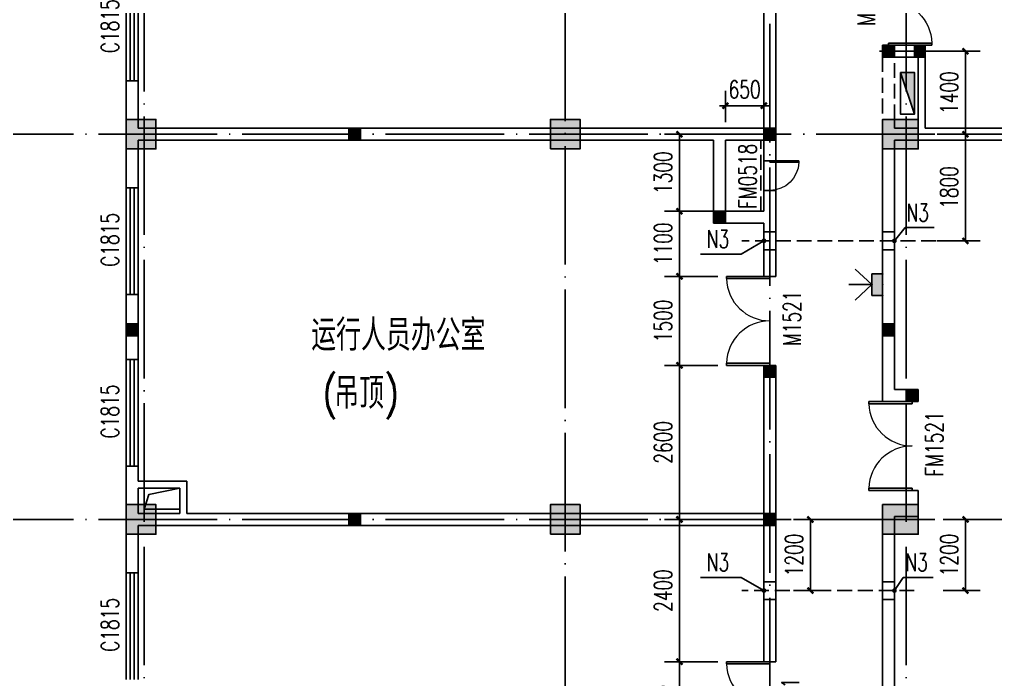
# Model space of a CAD drawing. Extents: x -93062 to 326984, y -142534 to 91021.
# Drawn here: x 145689 to 162143, y 51172 to 62306 of the extents above; entities that cross this region are included whole.
import ezdxf

# ---------------------------------------------------------------- set-up
doc = ezdxf.new("R2010")
doc.units = 0
doc.header["$LTSCALE"] = 1000
doc.header["$MEASUREMENT"] = 0
doc.linetypes.add('DASH', pattern=[0.35, 0.25, -0.1])
doc.linetypes.add('DOTE', pattern=[2.42, 2, -0.2, 0.02, -0.2])
doc.layers.get('0').update_dxf_attribs({"color": 8})
doc.layers.get('Defpoints').update_dxf_attribs({"color": 8})
for name, color, linetype in [('-人员定位', 6, 'Continuous'), ('CENTRE LINE', 8, 'DOTE'), ('COLUMN', 8, 'Continuous'), ('DOTE', 8, 'DOTE'), ('EQUIPMENT', 8, 'Continuous'), ('HOLE', 8, 'Continuous'), ('PUB_DIM', 8, 'Continuous'), ('PUB_HATCH', 8, 'Continuous'), ('PUB_TEXT', 8, 'Continuous'), ('TEXT', 8, 'Continuous'), ('WALL', 8, 'Continuous'), ('WINDOW', 8, 'Continuous'), ('WINDOW_TEXT', 8, 'Continuous')]:
    doc.layers.add(name, color=color, linetype=linetype)
doc.styles.add('_TCH_DIM', font='SIMPLEX', dxfattribs={"bigfont": 'GBCBIG'})
doc.styles.add('_TCH_DIM_T3', font='SIMPLEX', dxfattribs={"width": 0.705882, "bigfont": 'GBCBIG'})
doc.styles.add('_TCH_WINDOW', font='SIMPLEX', dxfattribs={"bigfont": 'GBCBIG'})
doc.styles.add('HZTXT', font='geditxt.shx', dxfattribs={"width": 0.8, "bigfont": 'hztxt1.shx'})
doc.dimstyles.new('_TCH_ARCH&&100', dxfattribs={"dimtxt": 297.5, "dimasz": 100, "dimexe": 250, "dimexo": 300, "dimgap": 126.25, "dimtad": 1, "dimdec": 0, "dimzin": 0, "dimdsep": 46, "dimtxsty": '_TCH_DIM_T3', "dimblk": 'ARCHTICK', "dimcen": 0.09, "dimazin": 2, "dimtfac": 1, "dimtdec": 0, "dimtix": 1, "dimtmove": 2, "dimatfit": 3, "dimfxl": 1, "dimtolj": 1, "dimtzin": 0, "dimarcsym": 0})

# ---------------------------------------------------------------- blocks, each defined once
blk = doc.blocks.new('_FZH')
blk.add_lwpolyline([(-0.5, -0.5), (0.5, -0.5), (0.5, 0.5), (-0.5, 0.5)], close=True)
at = {"layer": 'PUB_HATCH'}
blk.add_solid([(-0.5, -0.5), (0.5, -0.5), (-0.5, 0.5), (0.5, 0.5)], dxfattribs=at)
blk = doc.blocks.new('saf')
at = {"layer": 'COLUMN'}
for p, xscale, yscale, zscale, rotation in [((-50, -21000), 500.0000000003274, 500.0000000003274, 500.0000000003274, 4.335569297368536e-11), ((7100, -21000), 500.0000000003274, 500.0000000003274, 500.0000000003274, 4.335569297368536e-11), ((12750, -21000), 600.0000000000728, 500, 500, 2.570770256453869e-11), ((-50, -27500), 500.0000000003274, 500.0000000003274, 500.0000000003274, 4.335569297368536e-11), ((7100, -27500), 500.0000000003274, 500.0000000003274, 500.0000000003274, 4.335569297368536e-11), ((12750, -27500), 600.0000000000728, 500, 500, 2.640250533655325e-11)]:
    blk.add_blockref('_FZH', p, dxfattribs=dict(at, xscale=xscale, yscale=yscale, zscale=zscale, rotation=rotation))
blk = doc.blocks.new('trwt')
at = {"layer": 'EQUIPMENT'}
h = blk.add_hatch(color=256, dxfattribs=at)
h.dxf.hatch_style = 1
h.paths.add_polyline_path([(240, 0), (240, 700), (0, 700)])
blk.add_line((0, 700), (240, 0), dxfattribs=at)
blk.add_lwpolyline([(0, 700), (240, 700), (240, 0), (0, 0)], close=True, dxfattribs=at)
blk = doc.blocks.new('_ArchTick')
at = {"color": 0, "linetype": 'ByBlock', "const_width": 0.4}
blk.add_lwpolyline([(-0.5, -0.5), (0.5, 0.5)], dxfattribs=at)
blk = doc.blocks.new('*D105')
at = {"layer": 'Defpoints', "color": 0, "transparency": 16777216}
for p in [(158239, 60852), (157589, 60272), (158239, 60272)]:
    blk.add_point(p, dxfattribs=at)
at = {"layer": 'PUB_DIM', "color": 0, "lineweight": -2, "transparency": 16777216}
for p, q in [((157589, 60572), (157589, 61102)), ((158239, 60572), (158239, 61102)), ((157589, 60852), (157489, 60852)), ((157589, 60852), (158239, 60852)), ((158239, 60852), (158339, 60852))]:
    blk.add_line(p, q, dxfattribs=at)
at = {"layer": 'PUB_DIM', "color": 0, "lineweight": -2, "transparency": 16777216, "xscale": 100, "yscale": 100, "zscale": 100}
blk.add_blockref('_ArchTick', (157589, 60852), dxfattribs=at)
at = {"layer": 'PUB_DIM', "color": 0, "lineweight": -2, "transparency": 16777216, "xscale": 100, "yscale": 100, "zscale": 100, "rotation": 180}
blk.add_blockref('_ArchTick', (158239, 60852), dxfattribs=at)
at = {"layer": 'PUB_DIM', "color": 0, "transparency": 16777216, "insert": (157914, 61127), "char_height": 297.5, "attachment_point": 5, "style": '_TCH_DIM_T3'}
blk.add_mtext('\\A1;650', dxfattribs=at)
blk = doc.blocks.new('*D343')
at = {"layer": 'Defpoints', "color": 0, "transparency": 16777216}
for p in [(160959, 53872), (161637, 53872), (160959, 52672)]:
    blk.add_point(p, dxfattribs=at)
at = {"layer": 'HOLE', "color": 0, "lineweight": -2, "transparency": 16777216}
for p, q in [((161259, 53872), (161887, 53872)), ((161637, 52672), (161637, 53872)), ((161259, 52672), (161887, 52672))]:
    blk.add_line(p, q, dxfattribs=at)
at = {"layer": 'HOLE', "color": 0, "lineweight": -2, "transparency": 16777216, "xscale": 100, "yscale": 100, "zscale": 100}
for p, rotation in [((161637, 53872), 90), ((161637, 52672), 270)]:
    blk.add_blockref('_ArchTick', p, dxfattribs=dict(at, rotation=rotation))
at = {"layer": 'HOLE', "color": 0, "transparency": 16777216, "insert": (161362, 53272), "char_height": 297.5, "attachment_point": 5, "rotation": 90, "style": '_TCH_DIM_T3'}
blk.add_mtext('\\A1;1200', dxfattribs=at)
blk = doc.blocks.new('*D357')
at = {"layer": 'Defpoints', "color": 0, "transparency": 16777216}
for p in [(160959, 61772), (161637, 61772), (160959, 60372)]:
    blk.add_point(p, dxfattribs=at)
at = {"layer": 'PUB_DIM', "color": 0, "lineweight": -2, "transparency": 16777216}
for p, q in [((161259, 61772), (161887, 61772)), ((161637, 60372), (161637, 61772)), ((161259, 60372), (161887, 60372))]:
    blk.add_line(p, q, dxfattribs=at)
at = {"layer": 'PUB_DIM', "color": 0, "lineweight": -2, "transparency": 16777216, "xscale": 100, "yscale": 100, "zscale": 100}
for p, rotation in [((161637, 61772), 90), ((161637, 60372), 270)]:
    blk.add_blockref('_ArchTick', p, dxfattribs=dict(at, rotation=rotation))
at = {"layer": 'PUB_DIM', "color": 0, "transparency": 16777216, "insert": (161362, 61072), "char_height": 297.5, "attachment_point": 5, "rotation": 90, "style": '_TCH_DIM_T3'}
blk.add_mtext('\\A1;1400', dxfattribs=at)
blk = doc.blocks.new('*D360')
at = {"layer": 'Defpoints', "color": 0, "transparency": 16777216}
for p in [(158439, 53872), (159023, 53872), (158439, 52672)]:
    blk.add_point(p, dxfattribs=at)
at = {"layer": 'HOLE', "color": 0, "lineweight": -2, "transparency": 16777216}
for p, q in [((158739, 53872), (159273, 53872)), ((159023, 52672), (159023, 53872)), ((158739, 52672), (159273, 52672))]:
    blk.add_line(p, q, dxfattribs=at)
at = {"layer": 'HOLE', "color": 0, "lineweight": -2, "transparency": 16777216, "xscale": 100, "yscale": 100, "zscale": 100}
for p, rotation in [((159023, 53872), 90), ((159023, 52672), 270)]:
    blk.add_blockref('_ArchTick', p, dxfattribs=dict(at, rotation=rotation))
at = {"layer": 'HOLE', "color": 0, "transparency": 16777216, "insert": (158748, 53272), "char_height": 297.5, "attachment_point": 5, "rotation": 90, "style": '_TCH_DIM_T3'}
blk.add_mtext('\\A1;1200', dxfattribs=at)
blk = doc.blocks.new('*D361')
at = {"layer": 'Defpoints', "color": 0, "transparency": 16777216}
for p in [(160860, 60372), (161637, 60372), (160860, 58572)]:
    blk.add_point(p, dxfattribs=at)
at = {"layer": 'HOLE', "color": 0, "lineweight": -2, "transparency": 16777216}
for p, q in [((161160, 60372), (161887, 60372)), ((161637, 58572), (161637, 60372)), ((161160, 58572), (161887, 58572))]:
    blk.add_line(p, q, dxfattribs=at)
at = {"layer": 'HOLE', "color": 0, "lineweight": -2, "transparency": 16777216, "xscale": 100, "yscale": 100, "zscale": 100}
for p, rotation in [((161637, 60372), 90), ((161637, 58572), 270)]:
    blk.add_blockref('_ArchTick', p, dxfattribs=dict(at, rotation=rotation))
at = {"layer": 'HOLE', "color": 0, "transparency": 16777216, "insert": (161362, 59472), "char_height": 297.5, "attachment_point": 5, "rotation": 90, "style": '_TCH_DIM_T3'}
blk.add_mtext('\\A1;1800', dxfattribs=at)
blk = doc.blocks.new('*D1115')
at = {"layer": 'Defpoints', "color": 0, "transparency": 16777216}
for p in [(156815, 51472), (157760, 51472), (157760, 49972)]:
    blk.add_point(p, dxfattribs=at)
at = {"layer": 'PUB_DIM', "color": 0, "lineweight": -2, "transparency": 16777216}
for p, q in [((157460, 51472), (156565, 51472)), ((156815, 49972), (156815, 51472)), ((157460, 49972), (156565, 49972))]:
    blk.add_line(p, q, dxfattribs=at)
at = {"layer": 'PUB_DIM', "color": 0, "lineweight": -2, "transparency": 16777216, "xscale": 100, "yscale": 100, "zscale": 100}
for p, rotation in [((156815, 51472), 90), ((156815, 49972), 270)]:
    blk.add_blockref('_ArchTick', p, dxfattribs=dict(at, rotation=rotation))
at = {"layer": 'PUB_DIM', "color": 0, "transparency": 16777216, "insert": (156540, 50722), "char_height": 297.5, "attachment_point": 5, "rotation": 90, "style": '_TCH_DIM_T3'}
blk.add_mtext('\\A1;1500', dxfattribs=at)
blk = doc.blocks.new('*D1116')
at = {"layer": 'Defpoints', "color": 0, "transparency": 16777216}
for p in [(156815, 53872), (157760, 53872), (157760, 51472)]:
    blk.add_point(p, dxfattribs=at)
at = {"layer": 'PUB_DIM', "color": 0, "lineweight": -2, "transparency": 16777216}
for p, q in [((157460, 53872), (156565, 53872)), ((156815, 51472), (156815, 53872)), ((157460, 51472), (156565, 51472))]:
    blk.add_line(p, q, dxfattribs=at)
at = {"layer": 'PUB_DIM', "color": 0, "lineweight": -2, "transparency": 16777216, "xscale": 100, "yscale": 100, "zscale": 100}
for p, rotation in [((156815, 53872), 90), ((156815, 51472), 270)]:
    blk.add_blockref('_ArchTick', p, dxfattribs=dict(at, rotation=rotation))
at = {"layer": 'PUB_DIM', "color": 0, "transparency": 16777216, "insert": (156540, 52672), "char_height": 297.5, "attachment_point": 5, "rotation": 90, "style": '_TCH_DIM_T3'}
blk.add_mtext('\\A1;2400', dxfattribs=at)
blk = doc.blocks.new('*D1117')
at = {"layer": 'Defpoints', "color": 0, "transparency": 16777216}
for p in [(156815, 56472), (157760, 56472), (157760, 53872)]:
    blk.add_point(p, dxfattribs=at)
at = {"layer": 'PUB_DIM', "color": 0, "lineweight": -2, "transparency": 16777216}
for p, q in [((157460, 56472), (156565, 56472)), ((156815, 53872), (156815, 56472)), ((157460, 53872), (156565, 53872))]:
    blk.add_line(p, q, dxfattribs=at)
at = {"layer": 'PUB_DIM', "color": 0, "lineweight": -2, "transparency": 16777216, "xscale": 100, "yscale": 100, "zscale": 100}
for p, rotation in [((156815, 56472), 90), ((156815, 53872), 270)]:
    blk.add_blockref('_ArchTick', p, dxfattribs=dict(at, rotation=rotation))
at = {"layer": 'PUB_DIM', "color": 0, "transparency": 16777216, "insert": (156540, 55172), "char_height": 297.5, "attachment_point": 5, "rotation": 90, "style": '_TCH_DIM_T3'}
blk.add_mtext('\\A1;2600', dxfattribs=at)
blk = doc.blocks.new('*D1118')
at = {"layer": 'Defpoints', "color": 0, "transparency": 16777216}
for p in [(156815, 57972), (157760, 57972), (157760, 56472)]:
    blk.add_point(p, dxfattribs=at)
at = {"layer": 'PUB_DIM', "color": 0, "lineweight": -2, "transparency": 16777216}
for p, q in [((157460, 57972), (156565, 57972)), ((156815, 56472), (156815, 57972)), ((157460, 56472), (156565, 56472))]:
    blk.add_line(p, q, dxfattribs=at)
at = {"layer": 'PUB_DIM', "color": 0, "lineweight": -2, "transparency": 16777216, "xscale": 100, "yscale": 100, "zscale": 100}
for p, rotation in [((156815, 57972), 90), ((156815, 56472), 270)]:
    blk.add_blockref('_ArchTick', p, dxfattribs=dict(at, rotation=rotation))
at = {"layer": 'PUB_DIM', "color": 0, "transparency": 16777216, "insert": (156540, 57222), "char_height": 297.5, "attachment_point": 5, "rotation": 90, "style": '_TCH_DIM_T3'}
blk.add_mtext('\\A1;1500', dxfattribs=at)
blk = doc.blocks.new('*D1119')
at = {"layer": 'Defpoints', "color": 0, "transparency": 16777216}
for p in [(156815, 59072), (157760, 59072), (157760, 57972)]:
    blk.add_point(p, dxfattribs=at)
at = {"layer": 'PUB_DIM', "color": 0, "lineweight": -2, "transparency": 16777216}
for p, q in [((157460, 59072), (156565, 59072)), ((156815, 57972), (156815, 59072)), ((157460, 57972), (156565, 57972))]:
    blk.add_line(p, q, dxfattribs=at)
at = {"layer": 'PUB_DIM', "color": 0, "lineweight": -2, "transparency": 16777216, "xscale": 100, "yscale": 100, "zscale": 100}
for p, rotation in [((156815, 59072), 90), ((156815, 57972), 270)]:
    blk.add_blockref('_ArchTick', p, dxfattribs=dict(at, rotation=rotation))
at = {"layer": 'PUB_DIM', "color": 0, "transparency": 16777216, "insert": (156540, 58522), "char_height": 297.5, "attachment_point": 5, "rotation": 90, "style": '_TCH_DIM_T3'}
blk.add_mtext('\\A1;1100', dxfattribs=at)
blk = doc.blocks.new('*D1120')
at = {"layer": 'Defpoints', "color": 0, "transparency": 16777216}
for p in [(156815, 60372), (157760, 60372), (157760, 59072)]:
    blk.add_point(p, dxfattribs=at)
at = {"layer": 'PUB_DIM', "color": 0, "lineweight": -2, "transparency": 16777216}
for p, q in [((157460, 60372), (156565, 60372)), ((156815, 59072), (156815, 60372)), ((157460, 59072), (156565, 59072))]:
    blk.add_line(p, q, dxfattribs=at)
at = {"layer": 'PUB_DIM', "color": 0, "lineweight": -2, "transparency": 16777216, "xscale": 100, "yscale": 100, "zscale": 100}
for p, rotation in [((156815, 60372), 90), ((156815, 59072), 270)]:
    blk.add_blockref('_ArchTick', p, dxfattribs=dict(at, rotation=rotation))
at = {"layer": 'PUB_DIM', "color": 0, "transparency": 16777216, "insert": (156540, 59722), "char_height": 297.5, "attachment_point": 5, "rotation": 90, "style": '_TCH_DIM_T3'}
blk.add_mtext('\\A1;1300', dxfattribs=at)
blk = doc.blocks.new('$TCHSYS$WIN2D')
for p, q in [((-0.5, 0.5), (0.5, 0.5)), ((0.5, 0.1667), (-0.5, 0.1667)), ((0.5, -0.1667), (-0.5, -0.1667)), ((-0.5, -0.5), (0.5, -0.5))]:
    blk.add_line(p, q)
blk = doc.blocks.new('$DorLib2D$00000002')
for p, q in [((-0.5, 0), (-0.5, 0.4875)), ((-0.475, 0.4875), (-0.5, 0.4875)), ((-0.475, 0), (-0.475, 0.4875)), ((0.475, 0), (0.475, 0.4875)), ((0.475, 0.4875), (0.5, 0.4875)), ((0.5, 0), (0.5, 0.4875)), ((-0.5, 0), (-0.475, 0)), ((0.5, 0), (0.475, 0))]:
    blk.add_line(p, q)
at = {"lineweight": 13}
for centre, start, end in [((-0.4875, 0), 0, 88.53072), ((0.4875, 0), 91.46928, 180)]:
    blk.add_arc(centre, 0.4875, start, end, dxfattribs=at)
blk = doc.blocks.new('$DorLib2D$00000001')
for p, q in [((0.45, 0.975), (0.5, 0.975)), ((0.45, 0), (0.45, 0.975)), ((0.5, 0), (0.5, 0.975)), ((0.5, 0), (0.45, 0))]:
    blk.add_line(p, q)
at = {"lineweight": 13}
blk.add_arc((0.475, 0), 0.975, 91.4693, 180, dxfattribs=at)
blk = doc.blocks.new('定位基站')
at = {"layer": '-人员定位', "ltscale": 0.01}
h = blk.add_hatch(color=256, dxfattribs=at)
h.dxf.hatch_style = 1
h.paths.add_polyline_path([(406524, 477798), (406524, 477617), (406162, 477617), (406162, 477798)])
at = {"layer": '-人员定位', "color": 6}
for p, q in [((406343, 477798), (406343, 478186)), ((406343, 477798), (406082, 478077)), ((406343, 477798), (406604, 478077)), ((406343, 477995), (406343, 477995)), ((406162, 477798), (406524, 477798)), ((406162, 477617), (406162, 477798)), ((406524, 477798), (406524, 477617)), ((406524, 477617), (406162, 477617))]:
    blk.add_line(p, q, dxfattribs=at)
for p in [(406343, 477798), (406162, 477617), (406343, 477617), (406524, 477617)]:
    blk.add_point(p, dxfattribs=at)

msp = doc.modelspace()

# ---------------------------------------------------------------- hatches: boundary and pattern name
at = {"layer": 'PUB_HATCH'}
for points in [[(160239.4, 61672.1), (160439.4, 61672.1), (160439.4, 61872.1), (160239.4, 61872.1)], [(160959.4, 61672.1), (160959.4, 61872.1), (160779.4, 61872.1), (160779.4, 61672.1)], [(151439.4, 60272.1), (151439.4, 60472.1), (151239.4, 60472.1), (151239.4, 60272.1)], [(158239.4, 60272.1), (158439.4, 60272.1), (158439.4, 60472.1), (158239.4, 60472.1)], [(157389.4, 58872.1), (157589.4, 58872.1), (157589.4, 59072.1), (157389.4, 59072.1)], [(147689.4, 56972.1), (147689.4, 57172.1), (147489.4, 57172.1), (147489.4, 56972.1)], [(160239.4, 56972.1), (160439.4, 56972.1), (160439.4, 57172.1), (160239.4, 57172.1)], [(158239.4, 56272.1), (158439.4, 56272.1), (158439.4, 56472.1), (158239.4, 56472.1)], [(160639.4, 56062.1), (160639.4, 55862.1), (160839.4, 55862.1), (160839.4, 56062.1)], [(151239.4, 53772.1), (151439.4, 53772.1), (151439.4, 53972.1), (151239.4, 53972.1)], [(158239.4, 53772.1), (158439.4, 53772.1), (158439.4, 53972.1), (158239.4, 53972.1)]]:
    msp.add_hatch(color=256, dxfattribs=at).paths.add_polyline_path(points)

# ---------------------------------------------------------------- linework, layer by layer
at = {"layer": 'CENTRE LINE'}
msp.add_line((160189.4, 61772.1), (161545.2, 61772.1), dxfattribs=at)
msp.add_lwpolyline([(158339.4, 40872.1), (158339.4, 81372.1)], dxfattribs=at)
at = {"layer": 'COLUMN'}
for p, q in [((160439.4, 61872.1), (160239.4, 61872.1)), ((160239.4, 61872.1), (160239.4, 61672.1)), ((160439.4, 61672.1), (160439.4, 61872.1)), ((160959.4, 61872.1), (160779.4, 61872.1)), ((160779.4, 61872.1), (160779.4, 61672.1)), ((160959.4, 61672.1), (160959.4, 61872.1)), ((160239.4, 61672.1), (160439.4, 61672.1)), ((160779.4, 61672.1), (160959.4, 61672.1)), ((151439.4, 60472.1), (151239.4, 60472.1)), ((151239.4, 60472.1), (151239.4, 60272.1)), ((151439.4, 60272.1), (151439.4, 60472.1)), ((158439.4, 60472.1), (158239.4, 60472.1)), ((158239.4, 60472.1), (158239.4, 60272.1)), ((158439.4, 60272.1), (158439.4, 60472.1)), ((151239.4, 60272.1), (151439.4, 60272.1)), ((158239.4, 60272.1), (158439.4, 60272.1)), ((157589.4, 59072.1), (157389.4, 59072.1)), ((157389.4, 59072.1), (157389.4, 58872.1)), ((157589.4, 58872.1), (157589.4, 59072.1)), ((157389.4, 58872.1), (157589.4, 58872.1)), ((147689.4, 57172.1), (147489.4, 57172.1)), ((147489.4, 57172.1), (147489.4, 56972.1)), ((147689.4, 56972.1), (147689.4, 57172.1)), ((160439.4, 57172.1), (160239.4, 57172.1)), ((160239.4, 57172.1), (160239.4, 56972.1)), ((160439.4, 56972.1), (160439.4, 57172.1)), ((147489.4, 56972.1), (147689.4, 56972.1)), ((160239.4, 56972.1), (160439.4, 56972.1)), ((158439.4, 56472.1), (158239.4, 56472.1)), ((158239.4, 56472.1), (158239.4, 56272.1)), ((158439.4, 56272.1), (158439.4, 56472.1)), ((158239.4, 56272.1), (158439.4, 56272.1)), ((160639.4, 56062.1), (160639.4, 55862.1)), ((160839.4, 56062.1), (160639.4, 56062.1)), ((160839.4, 55862.1), (160839.4, 56062.1)), ((160639.4, 55862.1), (160839.4, 55862.1)), ((151439.4, 53972.1), (151239.4, 53972.1)), ((151239.4, 53972.1), (151239.4, 53772.1)), ((151439.4, 53772.1), (151439.4, 53972.1)), ((158439.4, 53972.1), (158239.4, 53972.1)), ((158239.4, 53972.1), (158239.4, 53772.1)), ((158439.4, 53772.1), (158439.4, 53972.1)), ((151239.4, 53772.1), (151439.4, 53772.1)), ((158239.4, 53772.1), (158439.4, 53772.1))]:
    msp.add_line(p, q, dxfattribs=at)
at = {"layer": 'DOTE'}
for p, q in [((144600.9, 60372.1), (173506.9, 60372.1)), ((144600.9, 53872.1), (173506.9, 53872.1))]:
    msp.add_line(p, q, dxfattribs=at)
for points in [[(147789.4, 22372.1), (147789.4, 86156)], [(154889.4, 21872.1), (154889.4, 86156)], [(160639.4, 22372.1), (160639.4, 86156)]]:
    msp.add_lwpolyline(points, dxfattribs=at)
at = {"layer": 'HOLE'}
for p, q in [((160439.4, 58572.1), (160619.8, 58795)), ((160619.8, 58795), (161108.3, 58795)), ((158239.4, 58722.1), (158439.4, 58722.1)), ((160239.4, 58722.1), (160439.4, 58722.1)), ((158239.4, 58572.1), (157854.5, 58349.1)), ((158239.4, 58422.1), (158439.4, 58422.1)), ((160239.4, 58422.1), (160439.4, 58422.1)), ((157854.5, 58349.1), (157171.5, 58349.1)), ((157854.5, 52895), (157171.5, 52895)), ((158239.4, 52672.1), (157854.5, 52895)), ((158239.4, 52822.1), (158439.4, 52822.1)), ((160239.4, 52822.1), (160439.4, 52822.1)), ((160439.4, 52672.1), (160584, 52895)), ((160584, 52895), (161090, 52895)), ((158239.4, 52522.1), (158439.4, 52522.1)), ((160239.4, 52522.1), (160439.4, 52522.1))]:
    msp.add_line(p, q, dxfattribs=at)
at = {"layer": 'HOLE', "linetype": 'DASH'}
for p, q in [((161142, 58572.1), (157868.3, 58572.1)), ((160774.5, 52672.1), (157868.3, 52672.1))]:
    msp.add_line(p, q, dxfattribs=at)
msp.add_lwpolyline([(157589.4, 59072.1), (158189.4, 59072.1), (158189.4, 60272.1), (157589.4, 60272.1)], close=True, dxfattribs=at)
at = {"layer": 'HOLE', "const_width": 40}
for points in [[(158256.7, 58582.1, 1), (158222.1, 58562, 1)], [(160426.8, 58556.5, 1), (160452, 58587.6, 1)], [(158256.7, 52662, 1), (158222.1, 52682.1, 1)], [(160428.5, 52655.3, 1), (160450.3, 52688.8, 1)]]:
    msp.add_lwpolyline(points, format="xyb", close=True, dxfattribs=at)
at = {"layer": 'HOLE'}
msp.add_lwpolyline([(147789.4, 54397.1), (148389.4, 54397.1), (148389.4, 54047.1), (147789.4, 54047.1)], close=True, dxfattribs=at)
msp.add_lwpolyline([(147789.4, 54047.1), (147870.5, 54294), (148389.4, 54397.1)], dxfattribs=at)
at = {"layer": 'WALL'}
for p, q in [((158239.4, 63172.1), (158239.4, 60472.1)), ((158439.4, 60372.1), (158439.4, 63172.1)), ((160439.4, 61872.1), (160239.4, 61872.1)), ((160239.4, 61872.1), (160239.4, 61772.1)), ((160439.4, 61872.1), (160959.4, 61872.1)), ((160959.4, 60472.1), (160959.4, 61872.1)), ((160239.4, 61772.1), (160239.4, 61672.1)), ((160239.4, 61672.1), (160439.4, 61672.1)), ((160439.4, 61672.1), (160839.4, 61672.1)), ((160839.4, 60472.1), (160839.4, 61672.1)), ((147689.4, 61272.1), (147489.4, 61272.1)), ((147489.4, 61272.1), (147489.4, 60372.1)), ((147689.4, 60472.1), (147689.4, 61272.1)), ((160439.4, 60622.1), (160239.4, 60622.1)), ((160239.4, 60622.1), (160239.4, 60372.1)), ((160439.4, 60472.1), (160439.4, 60622.1)), ((157489.4, 60472.1), (147689.4, 60472.1)), ((158239.4, 60472.1), (157489.4, 60472.1)), ((160839.4, 60472.1), (160439.4, 60472.1)), ((170579.4, 60472.1), (160959.4, 60472.1)), ((147489.4, 60372.1), (147489.4, 59468.1)), ((147689.4, 59468.1), (147689.4, 60272.1)), ((157389.4, 60272.1), (147689.4, 60272.1)), ((157389.4, 58872.1), (157389.4, 60272.1)), ((158239.4, 60272.1), (157589.4, 60272.1)), ((157589.4, 59072.1), (157589.4, 60272.1)), ((158239.4, 60272.1), (158239.4, 59922.1)), ((158439.4, 59922.1), (158439.4, 60372.1)), ((160239.4, 55862.1), (160239.4, 60372.1)), ((160839.4, 60272.1), (160439.4, 60272.1)), ((160439.4, 56062.1), (160439.4, 60272.1)), ((160839.4, 60272.1), (160839.4, 60272.1)), ((160839.4, 60272.1), (160959.4, 60272.1)), ((160959.4, 60272.1), (160959.4, 60272.1)), ((170519.4, 60272.1), (160959.4, 60272.1)), ((158239.4, 59922.1), (158439.4, 59922.1)), ((147489.4, 59468.1), (147689.4, 59468.1)), ((158439.4, 59422.1), (158239.4, 59422.1)), ((158239.4, 59422.1), (158239.4, 59072.1)), ((158439.4, 58972.1), (158439.4, 59422.1)), ((158239.4, 59072.1), (157589.4, 59072.1)), ((158439.4, 57972.1), (158439.4, 58972.1)), ((158239.4, 58872.1), (157389.4, 58872.1)), ((158239.4, 58872.1), (158239.4, 57972.1)), ((158239.4, 57972.1), (158439.4, 57972.1)), ((147689.4, 57668.1), (147489.4, 57668.1)), ((147489.4, 57668.1), (147489.4, 56572.1)), ((147689.4, 56572.1), (147689.4, 57668.1)), ((147489.4, 56572.1), (147689.4, 56572.1)), ((158439.4, 56472.1), (158239.4, 56472.1)), ((158239.4, 56472.1), (158239.4, 53972.1)), ((158439.4, 53872.1), (158439.4, 56472.1)), ((160739.4, 56062.1), (160439.4, 56062.1)), ((160839.4, 56062.1), (160739.4, 56062.1)), ((160839.4, 55862.1), (160839.4, 56062.1)), ((160639.4, 55862.1), (160239.4, 55862.1)), ((160839.4, 55862.1), (160639.4, 55862.1)), ((160839.4, 55862.1), (160839.4, 55862.1)), ((147689.4, 54772.1), (147489.4, 54772.1)), ((147489.4, 54772.1), (147489.4, 54457.1)), ((147689.4, 54517.1), (147689.4, 54772.1)), ((148509.4, 54517.1), (147689.4, 54517.1)), ((148509.4, 53972.1), (148509.4, 54517.1)), ((147489.4, 53872.1), (147489.4, 54457.1)), ((147689.4, 53972.1), (147689.4, 54397.1)), ((148389.4, 54397.1), (147689.4, 54397.1)), ((148389.4, 53972.1), (148389.4, 54397.1)), ((160839.4, 54362.1), (160639.4, 54362.1)), ((160639.4, 54362.1), (160639.4, 54122.1)), ((160839.4, 54122.1), (160839.4, 54362.1)), ((148389.4, 53972.1), (147689.4, 53972.1)), ((158239.4, 53972.1), (148509.4, 53972.1)), ((160239.4, 42872.1), (160239.4, 54122.1)), ((160639.4, 54122.1), (160239.4, 54122.1)), ((160839.4, 54122.1), (160839.4, 54122.1)), ((160839.4, 53922.1), (160839.4, 54122.1)), ((147489.4, 53872.1), (147489.4, 52972.1)), ((158439.4, 51472.1), (158439.4, 53872.1)), ((160439.4, 43072.1), (160439.4, 53922.1)), ((160739.4, 53922.1), (160439.4, 53922.1)), ((160839.4, 53922.1), (160739.4, 53922.1)), ((148449.4, 53772.1), (147689.4, 53772.1)), ((147689.4, 52972.1), (147689.4, 53772.1)), ((158239.4, 53772.1), (148449.4, 53772.1)), ((158239.4, 53772.1), (158239.4, 51472.1)), ((147489.4, 52972.1), (147689.4, 52972.1)), ((158239.4, 51472.1), (158439.4, 51472.1))]:
    msp.add_line(p, q, dxfattribs=at)
at = {"layer": 'WINDOW', "linetype": 'DASH'}
for p, q in [((160239.4, 61672.1), (160239.4, 60622.1)), ((160439.4, 60622.1), (160439.4, 61672.1))]:
    msp.add_line(p, q, dxfattribs=at)
at = {"layer": 'WINDOW'}
for p, q in [((158239.4, 59422.1), (158239.4, 59922.1)), ((158439.4, 59422.1), (158439.4, 59922.1))]:
    msp.add_line(p, q, dxfattribs=at)

# ---------------------------------------------------------------- block references
at = {"layer": '-人员定位', "xscale": -1, "rotation": 90}
msp.add_blockref('定位基站', (637856.4, 464176.5), dxfattribs=at)
at = {"layer": 'COLUMN'}
msp.add_blockref('saf', (147789.4, 81372.1), dxfattribs=at)
at = {"layer": 'EQUIPMENT'}
msp.add_blockref('trwt', (160539.4, 60711.5), dxfattribs=at)
at = {"layer": 'WINDOW'}
ref = msp.add_blockref('$DorLib2D$00000002', (160339.4, 62622.1), dxfattribs=dict(at, xscale=1500, yscale=-1500, zscale=1500, rotation=90))
ref.add_attrib('A', 'M1521', (160113.1, 62197.1), dxfattribs={"layer": 'WINDOW_TEXT', "height": 297.5, "rotation": 90, "style": '_TCH_WINDOW', "width": 0.705882})
ref = msp.add_blockref('$TCHSYS$WIN2D', (147589.4, 62172.1), dxfattribs=dict(at, xscale=-1800, yscale=-200, zscale=-1800, rotation=90))
ref.add_attrib('A', 'C1815', (147363.1, 61737.1), dxfattribs={"layer": 'WINDOW_TEXT', "height": 297.5, "rotation": 90, "style": '_TCH_WINDOW', "width": 0.705882})
ref = msp.add_blockref('$DorLib2D$00000001', (158339.4, 59672.1), dxfattribs=dict(at, xscale=500, yscale=-500, zscale=500, rotation=90))
ref.add_attrib('A', 'FM0518', (158113.1, 59112.1), dxfattribs={"layer": 'WINDOW_TEXT', "height": 297.5, "rotation": 90, "style": '_TCH_WINDOW', "width": 0.705882})
ref = msp.add_blockref('$TCHSYS$WIN2D', (147589.4, 58568.1), dxfattribs=dict(at, xscale=-1800, yscale=-200, zscale=-1800, rotation=90))
ref.add_attrib('A', 'C1815', (147363.1, 58133.1), dxfattribs={"layer": 'WINDOW_TEXT', "height": 297.5, "rotation": 90, "style": '_TCH_WINDOW', "width": 0.705882})
ref = msp.add_blockref('$DorLib2D$00000002', (158339.4, 57222.1), dxfattribs=dict(at, xscale=1500, yscale=1500, zscale=1500, rotation=90))
ref.add_attrib('A', 'M1521', (158863.1, 56797.1), dxfattribs={"layer": 'WINDOW_TEXT', "height": 297.5, "rotation": 90, "style": '_TCH_WINDOW', "width": 0.705882})
ref = msp.add_blockref('$TCHSYS$WIN2D', (147589.4, 55672.1), dxfattribs=dict(at, xscale=-1800, yscale=-200, zscale=-1800, rotation=90))
ref.add_attrib('A', 'C1815', (147363.1, 55237.1), dxfattribs={"layer": 'WINDOW_TEXT', "height": 297.5, "rotation": 90, "style": '_TCH_WINDOW', "width": 0.705882})
ref = msp.add_blockref('$DorLib2D$00000002', (160739.4, 55112.1), dxfattribs=dict(at, xscale=1500, yscale=1500, zscale=1500, rotation=90))
ref.add_attrib('A', 'FM1521', (161263.1, 54597.1), dxfattribs={"layer": 'WINDOW_TEXT', "height": 297.5, "rotation": 90, "style": '_TCH_WINDOW', "width": 0.705882})
ref = msp.add_blockref('$TCHSYS$WIN2D', (147589.4, 52072.1), dxfattribs=dict(at, xscale=-1800, yscale=-200, zscale=-1800, rotation=90))
ref.add_attrib('A', 'C1815', (147363.1, 51637.1), dxfattribs={"layer": 'WINDOW_TEXT', "height": 297.5, "rotation": 90, "style": '_TCH_WINDOW', "width": 0.705882})
ref = msp.add_blockref('$DorLib2D$00000002', (158339.4, 50722.1), dxfattribs=dict(at, xscale=1500, yscale=1500, zscale=1500, rotation=90))
ref.add_attrib('A', 'M1521', (158834.2, 50265.7), dxfattribs={"layer": 'WINDOW_TEXT', "height": 297.5, "rotation": 90, "style": '_TCH_WINDOW', "width": 0.705882})

# ---------------------------------------------------------------- texts
at = {"layer": 'PUB_TEXT', "style": '_TCH_DIM', "width": 0.705882}
for p in [(160643.3, 58900), (157276.5, 58454.1), (157276.5, 53000), (160625, 53000)]:
    msp.add_text('N3', height=297.5, dxfattribs=at).set_placement(p)
at = {"layer": 'TEXT', "style": 'HZTXT', "width": 0.8}
for s, p in [('运行人员办公室', (150605.5, 56718.9)), ('(', (150799.5, 55740.5)), ('吊顶', (150995.5, 55740.5)), (')', (151835.5, 55740.5))]:
    msp.add_text(s, height=525, dxfattribs=at).set_placement(p)

# ---------------------------------------------------------------- dimensions: what is measured, and where the dimension line sits
at = {"layer": 'HOLE'}
for p1, p2, distance, picture, middle in [((160860, 58572.1), (160860, 60372.1), -777, '*D361', (161362, 59472.1)), ((158439.4, 52672.1), (158439.4, 53872.1), -583.7, '*D360', (158748.1, 53272.1)), ((160959.4, 52672.1), (160959.4, 53872.1), -677.6, '*D343', (161362, 53272.1))]:
    dim = msp.add_aligned_dim(p1=p1, p2=p2, distance=distance, dimstyle='_TCH_ARCH&&100', dxfattribs=at)
    dim.commit()
    dim.dimension.update_dxf_attribs({"geometry": picture, "text_midpoint": middle})
at = {"layer": 'PUB_DIM'}
for p1, p2, distance, picture, middle in [((160959.4, 60372.1), (160959.4, 61772.1), -677.6, '*D357', (161362, 61072.1)), ((157589.4, 60272.1), (158239.4, 60272.1), 579.9, '*D105', (157914.4, 61127)), ((157760, 59072.1), (157760, 60372.1), 945.4, '*D1120', (156539.6, 59722.1)), ((157760, 57972.1), (157760, 59072.1), 945.4, '*D1119', (156539.6, 58522.1)), ((157760, 56472.1), (157760, 57972.1), 945.4, '*D1118', (156539.6, 57222.1)), ((157760, 53872.1), (157760, 56472.1), 945.4, '*D1117', (156539.6, 55172.1)), ((157760, 51472.1), (157760, 53872.1), 945.4, '*D1116', (156539.6, 52672.1)), ((157760, 49972.1), (157760, 51472.1), 945.4, '*D1115', (156539.6, 50722.1))]:
    dim = msp.add_aligned_dim(p1=p1, p2=p2, distance=distance, dimstyle='_TCH_ARCH&&100', dxfattribs=at)
    dim.commit()
    dim.dimension.update_dxf_attribs({"geometry": picture, "text_midpoint": middle})

doc.saveas('drawing.dxf')
